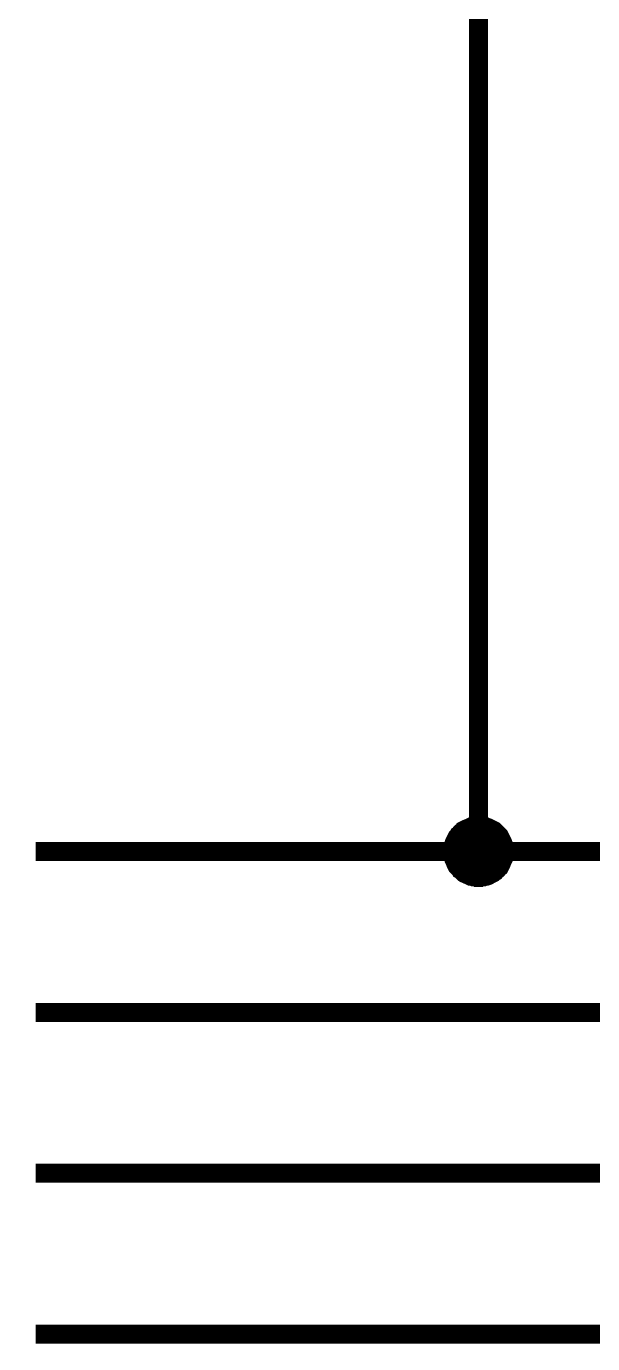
# Model space of a CAD drawing. Header units: millimetres. Extents: x 0 to 594, y 0 to 420.
# Drawn here: x 251.24 to 260.19, y 120.84 to 141.65 of the extents above; entities that cross this region are included whole.
import ezdxf

# ---------------------------------------------------------------- set-up
doc = ezdxf.new("R2010")
doc.units = ezdxf.units.MM
doc.layers.add('Sheet', color=255, linetype='Continuous')

msp = doc.modelspace()

# ---------------------------------------------------------------- linework, layer by layer
at = {"layer": 'Sheet', "color": 0}
for points, const_width in [([(258.383, 142.297), (258.383, 128.612)], 0.3), ([(257.875, 128.612), (257.875, 128.644), (257.875, 128.665), (257.885, 128.686), (257.885, 128.718), (257.896, 128.739), (257.896, 128.76), (257.907, 128.792), (257.917, 128.813), (257.928, 128.834), (257.938, 128.855), (257.949, 128.877), (257.959, 128.898), (257.981, 128.919), (257.991, 128.94), (258.012, 128.951), (258.023, 128.972), (258.044, 128.993), (258.065, 129.004), (258.076, 129.025), (258.097, 129.035), (258.118, 129.046), (258.139, 129.057), (258.161, 129.067), (258.192, 129.078), (258.213, 129.088), (258.235, 129.099), (258.256, 129.109), (258.277, 129.109), (258.309, 129.109), (258.33, 129.12), (258.362, 129.12), (258.383, 129.12)], 0.0991), ([(257.875, 128.612), (257.875, 128.644), (257.875, 128.665), (257.885, 128.686), (257.885, 128.718), (257.896, 128.739), (257.896, 128.76), (257.907, 128.792), (257.917, 128.813), (257.928, 128.834), (257.938, 128.855), (257.949, 128.877), (257.959, 128.898), (257.981, 128.919), (257.991, 128.94), (258.012, 128.951), (258.023, 128.972), (258.044, 128.993), (258.065, 129.004), (258.076, 129.025), (258.097, 129.035), (258.118, 129.046), (258.139, 129.057), (258.161, 129.067), (258.192, 129.078), (258.213, 129.088), (258.235, 129.099), (258.256, 129.109), (258.277, 129.109), (258.309, 129.109), (258.33, 129.12), (258.362, 129.12), (258.383, 129.12)], 0.0991), ([(257.875, 128.612), (257.875, 128.644), (257.875, 128.665), (257.885, 128.686), (257.885, 128.718), (257.896, 128.739), (257.896, 128.76), (257.907, 128.792), (257.917, 128.813), (257.928, 128.834), (257.938, 128.855), (257.949, 128.877), (257.959, 128.898), (257.981, 128.919), (257.991, 128.94), (258.012, 128.951), (258.023, 128.972), (258.044, 128.993), (258.065, 129.004), (258.076, 129.025), (258.097, 129.035), (258.118, 129.046), (258.139, 129.057), (258.161, 129.067), (258.192, 129.078), (258.213, 129.088), (258.235, 129.099), (258.256, 129.109), (258.277, 129.109), (258.309, 129.109), (258.33, 129.12), (258.362, 129.12), (258.383, 129.12)], 0.0991), ([(257.875, 128.612), (257.875, 128.644), (257.875, 128.665), (257.885, 128.686), (257.885, 128.718), (257.896, 128.739), (257.896, 128.76), (257.907, 128.792), (257.917, 128.813), (257.928, 128.834), (257.938, 128.855), (257.949, 128.877), (257.959, 128.898), (257.981, 128.919), (257.991, 128.94), (258.012, 128.951), (258.023, 128.972), (258.044, 128.993), (258.065, 129.004), (258.076, 129.025), (258.097, 129.035), (258.118, 129.046), (258.139, 129.057), (258.161, 129.067), (258.192, 129.078), (258.213, 129.088), (258.235, 129.099), (258.256, 129.109), (258.277, 129.109), (258.309, 129.109), (258.33, 129.12), (258.362, 129.12), (258.383, 129.12)], 0.0991), ([(257.875, 128.612), (257.875, 128.644), (257.875, 128.665), (257.885, 128.686), (257.885, 128.718), (257.896, 128.739), (257.896, 128.76), (257.907, 128.792), (257.917, 128.813), (257.928, 128.834), (257.938, 128.855), (257.949, 128.877), (257.959, 128.898), (257.981, 128.919), (257.991, 128.94), (258.012, 128.951), (258.023, 128.972), (258.044, 128.993), (258.065, 129.004), (258.076, 129.025), (258.097, 129.035), (258.118, 129.046), (258.139, 129.057), (258.161, 129.067), (258.192, 129.078), (258.213, 129.088), (258.235, 129.099), (258.256, 129.109), (258.277, 129.109), (258.309, 129.109), (258.33, 129.12), (258.362, 129.12), (258.383, 129.12)], 0.0991), ([(257.875, 128.612), (257.875, 128.644), (257.875, 128.665), (257.885, 128.686), (257.885, 128.718), (257.896, 128.739), (257.896, 128.76), (257.907, 128.792), (257.917, 128.813), (257.928, 128.834), (257.938, 128.855), (257.949, 128.877), (257.959, 128.898), (257.981, 128.919), (257.991, 128.94), (258.012, 128.951), (258.023, 128.972), (258.044, 128.993), (258.065, 129.004), (258.076, 129.025), (258.097, 129.035), (258.118, 129.046), (258.139, 129.057), (258.161, 129.067), (258.192, 129.078), (258.213, 129.088), (258.235, 129.099), (258.256, 129.109), (258.277, 129.109), (258.309, 129.109), (258.33, 129.12), (258.362, 129.12), (258.383, 129.12)], 0.0991), ([(257.875, 128.612), (257.875, 128.644), (257.875, 128.665), (257.885, 128.686), (257.885, 128.718), (257.896, 128.739), (257.896, 128.76), (257.907, 128.792), (257.917, 128.813), (257.928, 128.834), (257.938, 128.855), (257.949, 128.877), (257.959, 128.898), (257.981, 128.919), (257.991, 128.94), (258.012, 128.951), (258.023, 128.972), (258.044, 128.993), (258.065, 129.004), (258.076, 129.025), (258.097, 129.035), (258.118, 129.046), (258.139, 129.057), (258.161, 129.067), (258.192, 129.078), (258.213, 129.088), (258.235, 129.099), (258.256, 129.109), (258.277, 129.109), (258.309, 129.109), (258.33, 129.12), (258.362, 129.12), (258.383, 129.12)], 0.0991), ([(257.875, 128.612), (257.875, 128.644), (257.875, 128.665), (257.885, 128.686), (257.885, 128.718), (257.896, 128.739), (257.896, 128.76), (257.907, 128.792), (257.917, 128.813), (257.928, 128.834), (257.938, 128.855), (257.949, 128.877), (257.959, 128.898), (257.981, 128.919), (257.991, 128.94), (258.012, 128.951), (258.023, 128.972), (258.044, 128.993), (258.065, 129.004), (258.076, 129.025), (258.097, 129.035), (258.118, 129.046), (258.139, 129.057), (258.161, 129.067), (258.192, 129.078), (258.213, 129.088), (258.235, 129.099), (258.256, 129.109), (258.277, 129.109), (258.309, 129.109), (258.33, 129.12), (258.362, 129.12), (258.383, 129.12)], 0.0991), ([(258.383, 129.12), (258.383, 129.12)], 0.0991), ([(258.383, 129.12), (258.415, 129.12), (258.436, 129.12), (258.457, 129.109), (258.489, 129.109), (258.51, 129.109), (258.531, 129.099), (258.563, 129.088), (258.584, 129.078), (258.605, 129.067), (258.626, 129.057), (258.647, 129.046), (258.669, 129.035), (258.69, 129.025), (258.711, 129.004), (258.721, 128.993), (258.743, 128.972), (258.764, 128.951), (258.774, 128.94), (258.796, 128.919), (258.806, 128.898), (258.817, 128.877), (258.827, 128.855), (258.838, 128.834), (258.848, 128.813), (258.859, 128.792), (258.87, 128.76), (258.88, 128.739), (258.88, 128.718), (258.88, 128.686), (258.891, 128.665), (258.891, 128.644), (258.891, 128.612)], 0.0991), ([(258.383, 129.12), (258.383, 129.12)], 0.0991), ([(258.383, 129.12), (258.415, 129.12), (258.436, 129.12), (258.457, 129.109), (258.489, 129.109), (258.51, 129.109), (258.531, 129.099), (258.563, 129.088), (258.584, 129.078), (258.605, 129.067), (258.626, 129.057), (258.647, 129.046), (258.669, 129.035), (258.69, 129.025), (258.711, 129.004), (258.721, 128.993), (258.743, 128.972), (258.764, 128.951), (258.774, 128.94), (258.796, 128.919), (258.806, 128.898), (258.817, 128.877), (258.827, 128.855), (258.838, 128.834), (258.848, 128.813), (258.859, 128.792), (258.87, 128.76), (258.88, 128.739), (258.88, 128.718), (258.88, 128.686), (258.891, 128.665), (258.891, 128.644), (258.891, 128.612)], 0.0991), ([(258.383, 129.12), (258.383, 129.12)], 0.0991), ([(258.383, 129.12), (258.415, 129.12), (258.436, 129.12), (258.457, 129.109), (258.489, 129.109), (258.51, 129.109), (258.531, 129.099), (258.563, 129.088), (258.584, 129.078), (258.605, 129.067), (258.626, 129.057), (258.647, 129.046), (258.669, 129.035), (258.69, 129.025), (258.711, 129.004), (258.721, 128.993), (258.743, 128.972), (258.764, 128.951), (258.774, 128.94), (258.796, 128.919), (258.806, 128.898), (258.817, 128.877), (258.827, 128.855), (258.838, 128.834), (258.848, 128.813), (258.859, 128.792), (258.87, 128.76), (258.88, 128.739), (258.88, 128.718), (258.88, 128.686), (258.891, 128.665), (258.891, 128.644), (258.891, 128.612)], 0.0991), ([(258.383, 129.12), (258.383, 129.12)], 0.0991), ([(258.383, 129.12), (258.415, 129.12), (258.436, 129.12), (258.457, 129.109), (258.489, 129.109), (258.51, 129.109), (258.531, 129.099), (258.563, 129.088), (258.584, 129.078), (258.605, 129.067), (258.626, 129.057), (258.647, 129.046), (258.669, 129.035), (258.69, 129.025), (258.711, 129.004), (258.721, 128.993), (258.743, 128.972), (258.764, 128.951), (258.774, 128.94), (258.796, 128.919), (258.806, 128.898), (258.817, 128.877), (258.827, 128.855), (258.838, 128.834), (258.848, 128.813), (258.859, 128.792), (258.87, 128.76), (258.88, 128.739), (258.88, 128.718), (258.88, 128.686), (258.891, 128.665), (258.891, 128.644), (258.891, 128.612)], 0.0991), ([(258.383, 129.12), (258.383, 129.12)], 0.0991), ([(258.383, 129.12), (258.415, 129.12), (258.436, 129.12), (258.457, 129.109), (258.489, 129.109), (258.51, 129.109), (258.531, 129.099), (258.563, 129.088), (258.584, 129.078), (258.605, 129.067), (258.626, 129.057), (258.647, 129.046), (258.669, 129.035), (258.69, 129.025), (258.711, 129.004), (258.721, 128.993), (258.743, 128.972), (258.764, 128.951), (258.774, 128.94), (258.796, 128.919), (258.806, 128.898), (258.817, 128.877), (258.827, 128.855), (258.838, 128.834), (258.848, 128.813), (258.859, 128.792), (258.87, 128.76), (258.88, 128.739), (258.88, 128.718), (258.88, 128.686), (258.891, 128.665), (258.891, 128.644), (258.891, 128.612)], 0.0991), ([(258.383, 129.12), (258.383, 129.12)], 0.0991), ([(258.383, 129.12), (258.415, 129.12), (258.436, 129.12), (258.457, 129.109), (258.489, 129.109), (258.51, 129.109), (258.531, 129.099), (258.563, 129.088), (258.584, 129.078), (258.605, 129.067), (258.626, 129.057), (258.647, 129.046), (258.669, 129.035), (258.69, 129.025), (258.711, 129.004), (258.721, 128.993), (258.743, 128.972), (258.764, 128.951), (258.774, 128.94), (258.796, 128.919), (258.806, 128.898), (258.817, 128.877), (258.827, 128.855), (258.838, 128.834), (258.848, 128.813), (258.859, 128.792), (258.87, 128.76), (258.88, 128.739), (258.88, 128.718), (258.88, 128.686), (258.891, 128.665), (258.891, 128.644), (258.891, 128.612)], 0.0991), ([(258.383, 129.12), (258.383, 129.12)], 0.0991), ([(258.383, 129.12), (258.415, 129.12), (258.436, 129.12), (258.457, 129.109), (258.489, 129.109), (258.51, 129.109), (258.531, 129.099), (258.563, 129.088), (258.584, 129.078), (258.605, 129.067), (258.626, 129.057), (258.647, 129.046), (258.669, 129.035), (258.69, 129.025), (258.711, 129.004), (258.721, 128.993), (258.743, 128.972), (258.764, 128.951), (258.774, 128.94), (258.796, 128.919), (258.806, 128.898), (258.817, 128.877), (258.827, 128.855), (258.838, 128.834), (258.848, 128.813), (258.859, 128.792), (258.87, 128.76), (258.88, 128.739), (258.88, 128.718), (258.88, 128.686), (258.891, 128.665), (258.891, 128.644), (258.891, 128.612)], 0.0991), ([(258.383, 129.12), (258.383, 129.12)], 0.0991), ([(258.383, 129.12), (258.415, 129.12), (258.436, 129.12), (258.457, 129.109), (258.489, 129.109), (258.51, 129.109), (258.531, 129.099), (258.563, 129.088), (258.584, 129.078), (258.605, 129.067), (258.626, 129.057), (258.647, 129.046), (258.669, 129.035), (258.69, 129.025), (258.711, 129.004), (258.721, 128.993), (258.743, 128.972), (258.764, 128.951), (258.774, 128.94), (258.796, 128.919), (258.806, 128.898), (258.817, 128.877), (258.827, 128.855), (258.838, 128.834), (258.848, 128.813), (258.859, 128.792), (258.87, 128.76), (258.88, 128.739), (258.88, 128.718), (258.88, 128.686), (258.891, 128.665), (258.891, 128.644), (258.891, 128.612)], 0.0991), ([(296.989, 128.612), (258.383, 128.612), (251.387, 128.612)], 0.3), ([(258.383, 128.104), (258.362, 128.104), (258.33, 128.104), (258.309, 128.115), (258.277, 128.115), (258.256, 128.125), (258.235, 128.125), (258.213, 128.136), (258.192, 128.146), (258.161, 128.157), (258.139, 128.168), (258.118, 128.178), (258.097, 128.189), (258.076, 128.21), (258.065, 128.22), (258.044, 128.242), (258.023, 128.252), (258.012, 128.273), (257.991, 128.295), (257.981, 128.305), (257.959, 128.326), (257.949, 128.347), (257.938, 128.369), (257.928, 128.39), (257.917, 128.422), (257.907, 128.443), (257.896, 128.464), (257.896, 128.485), (257.885, 128.506), (257.885, 128.538), (257.875, 128.559), (257.875, 128.591), (257.875, 128.612)], 0.0991), ([(257.875, 128.612), (257.875, 128.612)], 0.0991), ([(258.383, 128.104), (258.362, 128.104), (258.33, 128.104), (258.309, 128.115), (258.277, 128.115), (258.256, 128.125), (258.235, 128.125), (258.213, 128.136), (258.192, 128.146), (258.161, 128.157), (258.139, 128.168), (258.118, 128.178), (258.097, 128.189), (258.076, 128.21), (258.065, 128.22), (258.044, 128.242), (258.023, 128.252), (258.012, 128.273), (257.991, 128.295), (257.981, 128.305), (257.959, 128.326), (257.949, 128.347), (257.938, 128.369), (257.928, 128.39), (257.917, 128.422), (257.907, 128.443), (257.896, 128.464), (257.896, 128.485), (257.885, 128.506), (257.885, 128.538), (257.875, 128.559), (257.875, 128.591), (257.875, 128.612)], 0.0991), ([(257.875, 128.612), (257.875, 128.612)], 0.0991), ([(258.383, 128.104), (258.362, 128.104), (258.33, 128.104), (258.309, 128.115), (258.277, 128.115), (258.256, 128.125), (258.235, 128.125), (258.213, 128.136), (258.192, 128.146), (258.161, 128.157), (258.139, 128.168), (258.118, 128.178), (258.097, 128.189), (258.076, 128.21), (258.065, 128.22), (258.044, 128.242), (258.023, 128.252), (258.012, 128.273), (257.991, 128.295), (257.981, 128.305), (257.959, 128.326), (257.949, 128.347), (257.938, 128.369), (257.928, 128.39), (257.917, 128.422), (257.907, 128.443), (257.896, 128.464), (257.896, 128.485), (257.885, 128.506), (257.885, 128.538), (257.875, 128.559), (257.875, 128.591), (257.875, 128.612)], 0.0991), ([(257.875, 128.612), (257.875, 128.612)], 0.0991), ([(258.383, 128.104), (258.362, 128.104), (258.33, 128.104), (258.309, 128.115), (258.277, 128.115), (258.256, 128.125), (258.235, 128.125), (258.213, 128.136), (258.192, 128.146), (258.161, 128.157), (258.139, 128.168), (258.118, 128.178), (258.097, 128.189), (258.076, 128.21), (258.065, 128.22), (258.044, 128.242), (258.023, 128.252), (258.012, 128.273), (257.991, 128.295), (257.981, 128.305), (257.959, 128.326), (257.949, 128.347), (257.938, 128.369), (257.928, 128.39), (257.917, 128.422), (257.907, 128.443), (257.896, 128.464), (257.896, 128.485), (257.885, 128.506), (257.885, 128.538), (257.875, 128.559), (257.875, 128.591), (257.875, 128.612)], 0.0991), ([(257.875, 128.612), (257.875, 128.612)], 0.0991), ([(258.383, 128.104), (258.362, 128.104), (258.33, 128.104), (258.309, 128.115), (258.277, 128.115), (258.256, 128.125), (258.235, 128.125), (258.213, 128.136), (258.192, 128.146), (258.161, 128.157), (258.139, 128.168), (258.118, 128.178), (258.097, 128.189), (258.076, 128.21), (258.065, 128.22), (258.044, 128.242), (258.023, 128.252), (258.012, 128.273), (257.991, 128.295), (257.981, 128.305), (257.959, 128.326), (257.949, 128.347), (257.938, 128.369), (257.928, 128.39), (257.917, 128.422), (257.907, 128.443), (257.896, 128.464), (257.896, 128.485), (257.885, 128.506), (257.885, 128.538), (257.875, 128.559), (257.875, 128.591), (257.875, 128.612)], 0.0991), ([(257.875, 128.612), (257.875, 128.612)], 0.0991), ([(258.383, 128.104), (258.362, 128.104), (258.33, 128.104), (258.309, 128.115), (258.277, 128.115), (258.256, 128.125), (258.235, 128.125), (258.213, 128.136), (258.192, 128.146), (258.161, 128.157), (258.139, 128.168), (258.118, 128.178), (258.097, 128.189), (258.076, 128.21), (258.065, 128.22), (258.044, 128.242), (258.023, 128.252), (258.012, 128.273), (257.991, 128.295), (257.981, 128.305), (257.959, 128.326), (257.949, 128.347), (257.938, 128.369), (257.928, 128.39), (257.917, 128.422), (257.907, 128.443), (257.896, 128.464), (257.896, 128.485), (257.885, 128.506), (257.885, 128.538), (257.875, 128.559), (257.875, 128.591), (257.875, 128.612)], 0.0991), ([(257.875, 128.612), (257.875, 128.612)], 0.0991), ([(258.383, 128.104), (258.362, 128.104), (258.33, 128.104), (258.309, 128.115), (258.277, 128.115), (258.256, 128.125), (258.235, 128.125), (258.213, 128.136), (258.192, 128.146), (258.161, 128.157), (258.139, 128.168), (258.118, 128.178), (258.097, 128.189), (258.076, 128.21), (258.065, 128.22), (258.044, 128.242), (258.023, 128.252), (258.012, 128.273), (257.991, 128.295), (257.981, 128.305), (257.959, 128.326), (257.949, 128.347), (257.938, 128.369), (257.928, 128.39), (257.917, 128.422), (257.907, 128.443), (257.896, 128.464), (257.896, 128.485), (257.885, 128.506), (257.885, 128.538), (257.875, 128.559), (257.875, 128.591), (257.875, 128.612)], 0.0991), ([(257.875, 128.612), (257.875, 128.612)], 0.0991), ([(258.383, 128.104), (258.362, 128.104), (258.33, 128.104), (258.309, 128.115), (258.277, 128.115), (258.256, 128.125), (258.235, 128.125), (258.213, 128.136), (258.192, 128.146), (258.161, 128.157), (258.139, 128.168), (258.118, 128.178), (258.097, 128.189), (258.076, 128.21), (258.065, 128.22), (258.044, 128.242), (258.023, 128.252), (258.012, 128.273), (257.991, 128.295), (257.981, 128.305), (257.959, 128.326), (257.949, 128.347), (257.938, 128.369), (257.928, 128.39), (257.917, 128.422), (257.907, 128.443), (257.896, 128.464), (257.896, 128.485), (257.885, 128.506), (257.885, 128.538), (257.875, 128.559), (257.875, 128.591), (257.875, 128.612)], 0.0991), ([(257.875, 128.612), (257.875, 128.612)], 0.0991), ([(258.891, 128.612), (258.891, 128.591), (258.891, 128.559), (258.88, 128.538), (258.88, 128.506), (258.88, 128.485), (258.87, 128.464), (258.859, 128.443), (258.848, 128.422), (258.838, 128.39), (258.827, 128.369), (258.817, 128.347), (258.806, 128.326), (258.796, 128.305), (258.774, 128.295), (258.764, 128.273), (258.743, 128.252), (258.721, 128.242), (258.711, 128.22), (258.69, 128.21), (258.669, 128.189), (258.647, 128.178), (258.626, 128.168), (258.605, 128.157), (258.584, 128.146), (258.563, 128.136), (258.531, 128.125), (258.51, 128.125), (258.489, 128.115), (258.457, 128.115), (258.436, 128.104), (258.415, 128.104), (258.383, 128.104)], 0.0991), ([(258.891, 128.612), (258.891, 128.591), (258.891, 128.559), (258.88, 128.538), (258.88, 128.506), (258.88, 128.485), (258.87, 128.464), (258.859, 128.443), (258.848, 128.422), (258.838, 128.39), (258.827, 128.369), (258.817, 128.347), (258.806, 128.326), (258.796, 128.305), (258.774, 128.295), (258.764, 128.273), (258.743, 128.252), (258.721, 128.242), (258.711, 128.22), (258.69, 128.21), (258.669, 128.189), (258.647, 128.178), (258.626, 128.168), (258.605, 128.157), (258.584, 128.146), (258.563, 128.136), (258.531, 128.125), (258.51, 128.125), (258.489, 128.115), (258.457, 128.115), (258.436, 128.104), (258.415, 128.104), (258.383, 128.104)], 0.0991), ([(258.891, 128.612), (258.891, 128.591), (258.891, 128.559), (258.88, 128.538), (258.88, 128.506), (258.88, 128.485), (258.87, 128.464), (258.859, 128.443), (258.848, 128.422), (258.838, 128.39), (258.827, 128.369), (258.817, 128.347), (258.806, 128.326), (258.796, 128.305), (258.774, 128.295), (258.764, 128.273), (258.743, 128.252), (258.721, 128.242), (258.711, 128.22), (258.69, 128.21), (258.669, 128.189), (258.647, 128.178), (258.626, 128.168), (258.605, 128.157), (258.584, 128.146), (258.563, 128.136), (258.531, 128.125), (258.51, 128.125), (258.489, 128.115), (258.457, 128.115), (258.436, 128.104), (258.415, 128.104), (258.383, 128.104)], 0.0991), ([(258.891, 128.612), (258.891, 128.591), (258.891, 128.559), (258.88, 128.538), (258.88, 128.506), (258.88, 128.485), (258.87, 128.464), (258.859, 128.443), (258.848, 128.422), (258.838, 128.39), (258.827, 128.369), (258.817, 128.347), (258.806, 128.326), (258.796, 128.305), (258.774, 128.295), (258.764, 128.273), (258.743, 128.252), (258.721, 128.242), (258.711, 128.22), (258.69, 128.21), (258.669, 128.189), (258.647, 128.178), (258.626, 128.168), (258.605, 128.157), (258.584, 128.146), (258.563, 128.136), (258.531, 128.125), (258.51, 128.125), (258.489, 128.115), (258.457, 128.115), (258.436, 128.104), (258.415, 128.104), (258.383, 128.104)], 0.0991), ([(258.891, 128.612), (258.891, 128.591), (258.891, 128.559), (258.88, 128.538), (258.88, 128.506), (258.88, 128.485), (258.87, 128.464), (258.859, 128.443), (258.848, 128.422), (258.838, 128.39), (258.827, 128.369), (258.817, 128.347), (258.806, 128.326), (258.796, 128.305), (258.774, 128.295), (258.764, 128.273), (258.743, 128.252), (258.721, 128.242), (258.711, 128.22), (258.69, 128.21), (258.669, 128.189), (258.647, 128.178), (258.626, 128.168), (258.605, 128.157), (258.584, 128.146), (258.563, 128.136), (258.531, 128.125), (258.51, 128.125), (258.489, 128.115), (258.457, 128.115), (258.436, 128.104), (258.415, 128.104), (258.383, 128.104)], 0.0991), ([(258.891, 128.612), (258.891, 128.591), (258.891, 128.559), (258.88, 128.538), (258.88, 128.506), (258.88, 128.485), (258.87, 128.464), (258.859, 128.443), (258.848, 128.422), (258.838, 128.39), (258.827, 128.369), (258.817, 128.347), (258.806, 128.326), (258.796, 128.305), (258.774, 128.295), (258.764, 128.273), (258.743, 128.252), (258.721, 128.242), (258.711, 128.22), (258.69, 128.21), (258.669, 128.189), (258.647, 128.178), (258.626, 128.168), (258.605, 128.157), (258.584, 128.146), (258.563, 128.136), (258.531, 128.125), (258.51, 128.125), (258.489, 128.115), (258.457, 128.115), (258.436, 128.104), (258.415, 128.104), (258.383, 128.104)], 0.0991), ([(258.891, 128.612), (258.891, 128.591), (258.891, 128.559), (258.88, 128.538), (258.88, 128.506), (258.88, 128.485), (258.87, 128.464), (258.859, 128.443), (258.848, 128.422), (258.838, 128.39), (258.827, 128.369), (258.817, 128.347), (258.806, 128.326), (258.796, 128.305), (258.774, 128.295), (258.764, 128.273), (258.743, 128.252), (258.721, 128.242), (258.711, 128.22), (258.69, 128.21), (258.669, 128.189), (258.647, 128.178), (258.626, 128.168), (258.605, 128.157), (258.584, 128.146), (258.563, 128.136), (258.531, 128.125), (258.51, 128.125), (258.489, 128.115), (258.457, 128.115), (258.436, 128.104), (258.415, 128.104), (258.383, 128.104)], 0.0991), ([(258.891, 128.612), (258.891, 128.591), (258.891, 128.559), (258.88, 128.538), (258.88, 128.506), (258.88, 128.485), (258.87, 128.464), (258.859, 128.443), (258.848, 128.422), (258.838, 128.39), (258.827, 128.369), (258.817, 128.347), (258.806, 128.326), (258.796, 128.305), (258.774, 128.295), (258.764, 128.273), (258.743, 128.252), (258.721, 128.242), (258.711, 128.22), (258.69, 128.21), (258.669, 128.189), (258.647, 128.178), (258.626, 128.168), (258.605, 128.157), (258.584, 128.146), (258.563, 128.136), (258.531, 128.125), (258.51, 128.125), (258.489, 128.115), (258.457, 128.115), (258.436, 128.104), (258.415, 128.104), (258.383, 128.104)], 0.0991), ([(258.891, 128.612), (258.891, 128.612), (258.891, 128.612), (258.891, 128.612), (258.891, 128.612), (258.891, 128.612), (258.891, 128.612), (258.891, 128.612), (258.891, 128.612), (258.891, 128.612), (258.891, 128.612), (258.891, 128.612), (258.891, 128.612), (258.891, 128.612), (258.891, 128.612), (258.891, 128.612), (258.891, 128.612), (258.891, 128.612), (258.891, 128.612), (258.891, 128.612), (258.891, 128.612), (258.891, 128.612), (258.891, 128.612), (258.891, 128.612), (258.891, 128.612), (258.891, 128.612), (258.891, 128.612), (258.891, 128.612), (258.891, 128.612), (258.891, 128.612), (258.891, 128.612), (258.891, 128.612), (258.891, 128.612)], 0.0991), ([(258.891, 128.612), (258.891, 128.612)], 0.0991), ([(258.891, 128.612), (258.891, 128.612), (258.891, 128.612), (258.891, 128.612), (258.891, 128.612), (258.891, 128.612), (258.891, 128.612), (258.891, 128.612), (258.891, 128.612), (258.891, 128.612), (258.891, 128.612), (258.891, 128.612), (258.891, 128.612), (258.891, 128.612), (258.891, 128.612), (258.891, 128.612), (258.891, 128.612), (258.891, 128.612), (258.891, 128.612), (258.891, 128.612), (258.891, 128.612), (258.891, 128.612), (258.891, 128.612), (258.891, 128.612), (258.891, 128.612), (258.891, 128.612), (258.891, 128.612), (258.891, 128.612), (258.891, 128.612), (258.891, 128.612), (258.891, 128.612), (258.891, 128.612), (258.891, 128.612)], 0.0991), ([(258.891, 128.612), (258.891, 128.612)], 0.0991), ([(258.891, 128.612), (258.891, 128.612), (258.891, 128.612), (258.891, 128.612), (258.891, 128.612), (258.891, 128.612), (258.891, 128.612), (258.891, 128.612), (258.891, 128.612), (258.891, 128.612), (258.891, 128.612), (258.891, 128.612), (258.891, 128.612), (258.891, 128.612), (258.891, 128.612), (258.891, 128.612), (258.891, 128.612), (258.891, 128.612), (258.891, 128.612), (258.891, 128.612), (258.891, 128.612), (258.891, 128.612), (258.891, 128.612), (258.891, 128.612), (258.891, 128.612), (258.891, 128.612), (258.891, 128.612), (258.891, 128.612), (258.891, 128.612), (258.891, 128.612), (258.891, 128.612), (258.891, 128.612), (258.891, 128.612)], 0.0991), ([(258.891, 128.612), (258.891, 128.612)], 0.0991), ([(258.891, 128.612), (258.891, 128.612), (258.891, 128.612), (258.891, 128.612), (258.891, 128.612), (258.891, 128.612), (258.891, 128.612), (258.891, 128.612), (258.891, 128.612), (258.891, 128.612), (258.891, 128.612), (258.891, 128.612), (258.891, 128.612), (258.891, 128.612), (258.891, 128.612), (258.891, 128.612), (258.891, 128.612), (258.891, 128.612), (258.891, 128.612), (258.891, 128.612), (258.891, 128.612), (258.891, 128.612), (258.891, 128.612), (258.891, 128.612), (258.891, 128.612), (258.891, 128.612), (258.891, 128.612), (258.891, 128.612), (258.891, 128.612), (258.891, 128.612), (258.891, 128.612), (258.891, 128.612), (258.891, 128.612)], 0.0991), ([(258.891, 128.612), (258.891, 128.612)], 0.0991), ([(258.891, 128.612), (258.891, 128.612), (258.891, 128.612), (258.891, 128.612), (258.891, 128.612), (258.891, 128.612), (258.891, 128.612), (258.891, 128.612), (258.891, 128.612), (258.891, 128.612), (258.891, 128.612), (258.891, 128.612), (258.891, 128.612), (258.891, 128.612), (258.891, 128.612), (258.891, 128.612), (258.891, 128.612), (258.891, 128.612), (258.891, 128.612), (258.891, 128.612), (258.891, 128.612), (258.891, 128.612), (258.891, 128.612), (258.891, 128.612), (258.891, 128.612), (258.891, 128.612), (258.891, 128.612), (258.891, 128.612), (258.891, 128.612), (258.891, 128.612), (258.891, 128.612), (258.891, 128.612), (258.891, 128.612)], 0.0991), ([(258.891, 128.612), (258.891, 128.612)], 0.0991), ([(258.891, 128.612), (258.891, 128.612), (258.891, 128.612), (258.891, 128.612), (258.891, 128.612), (258.891, 128.612), (258.891, 128.612), (258.891, 128.612), (258.891, 128.612), (258.891, 128.612), (258.891, 128.612), (258.891, 128.612), (258.891, 128.612), (258.891, 128.612), (258.891, 128.612), (258.891, 128.612), (258.891, 128.612), (258.891, 128.612), (258.891, 128.612), (258.891, 128.612), (258.891, 128.612), (258.891, 128.612), (258.891, 128.612), (258.891, 128.612), (258.891, 128.612), (258.891, 128.612), (258.891, 128.612), (258.891, 128.612), (258.891, 128.612), (258.891, 128.612), (258.891, 128.612), (258.891, 128.612), (258.891, 128.612)], 0.0991), ([(258.891, 128.612), (258.891, 128.612)], 0.0991), ([(258.891, 128.612), (258.891, 128.612), (258.891, 128.612), (258.891, 128.612), (258.891, 128.612), (258.891, 128.612), (258.891, 128.612), (258.891, 128.612), (258.891, 128.612), (258.891, 128.612), (258.891, 128.612), (258.891, 128.612), (258.891, 128.612), (258.891, 128.612), (258.891, 128.612), (258.891, 128.612), (258.891, 128.612), (258.891, 128.612), (258.891, 128.612), (258.891, 128.612), (258.891, 128.612), (258.891, 128.612), (258.891, 128.612), (258.891, 128.612), (258.891, 128.612), (258.891, 128.612), (258.891, 128.612), (258.891, 128.612), (258.891, 128.612), (258.891, 128.612), (258.891, 128.612), (258.891, 128.612), (258.891, 128.612)], 0.0991), ([(258.891, 128.612), (258.891, 128.612)], 0.0991), ([(258.891, 128.612), (258.891, 128.612), (258.891, 128.612), (258.891, 128.612), (258.891, 128.612), (258.891, 128.612), (258.891, 128.612), (258.891, 128.612), (258.891, 128.612), (258.891, 128.612), (258.891, 128.612), (258.891, 128.612), (258.891, 128.612), (258.891, 128.612), (258.891, 128.612), (258.891, 128.612), (258.891, 128.612), (258.891, 128.612), (258.891, 128.612), (258.891, 128.612), (258.891, 128.612), (258.891, 128.612), (258.891, 128.612), (258.891, 128.612), (258.891, 128.612), (258.891, 128.612), (258.891, 128.612), (258.891, 128.612), (258.891, 128.612), (258.891, 128.612), (258.891, 128.612), (258.891, 128.612), (258.891, 128.612)], 0.0991), ([(258.891, 128.612), (258.891, 128.612)], 0.0991), ([(296.989, 126.072), (269.389, 126.072), (251.387, 126.072)], 0.3), ([(296.989, 123.532), (280.385, 123.532), (251.387, 123.532)], 0.3), ([(291.38, 120.992), (251.387, 120.992)], 0.3)]:
    msp.add_lwpolyline(points, dxfattribs=dict(at, const_width=const_width))
at = {"layer": 'Sheet', "color": 0, "const_width": 0.508}
msp.add_lwpolyline([(258.126, 128.62, 1), (258.634, 128.62, 1)], format="xyb", close=True, dxfattribs=at)

doc.saveas('drawing.dxf')
